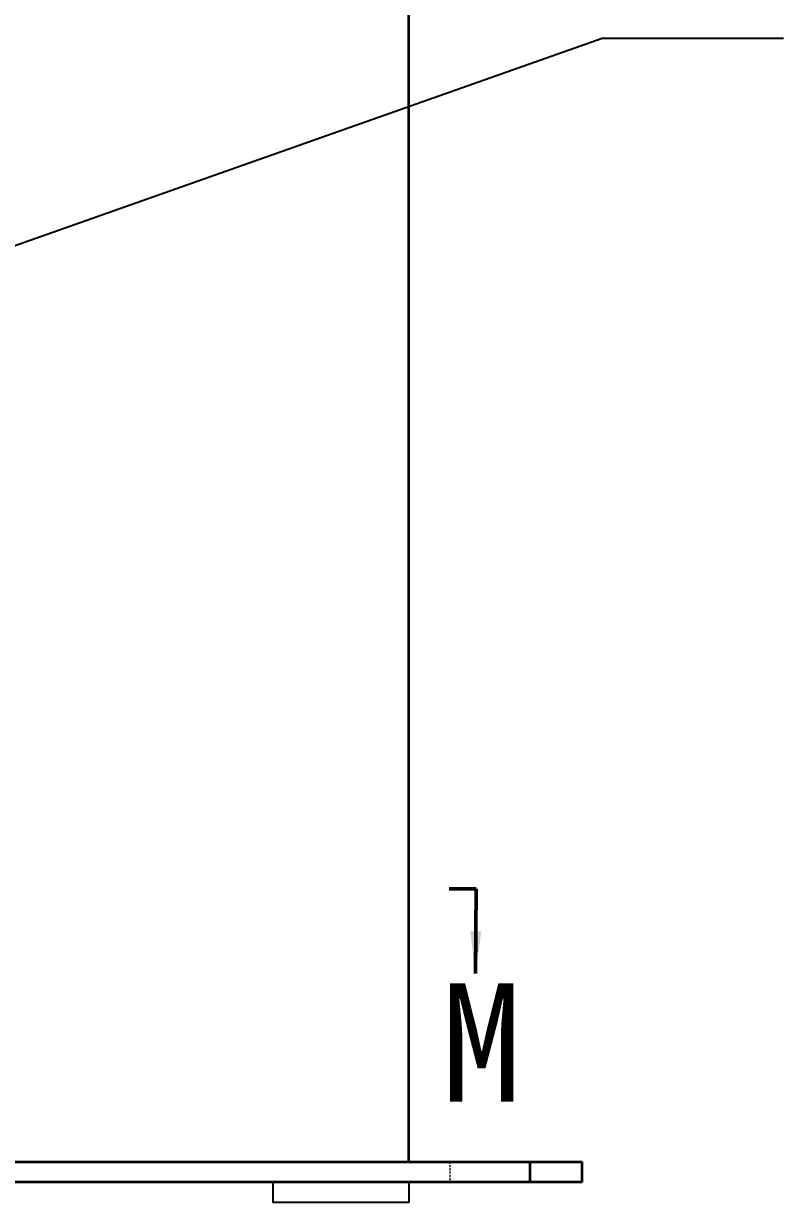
# Model space of a CAD drawing. Header units: millimetres. Extents: x 7760 to 23106, y -3343 to 6769.
# Drawn here: x 10395 to 10843, y 3882 to 4578 of the extents above; entities that cross this region are included whole.
import ezdxf

# ---------------------------------------------------------------- set-up
doc = ezdxf.new("R2010")
doc.units = ezdxf.units.MM
doc.linetypes.add('HIDDEN', pattern=[1.905, 1.27, -0.635])
doc.layers.add('AM_0', color=7, linetype='Continuous', lineweight=50)
doc.layers.add('图框', color=7, linetype='Continuous', lineweight=15)
doc.styles.add('SLDTEXTSTYLE0', font='')
doc.styles.get('SLDTEXTSTYLE0').set_extended_font_data('宋体')

# ---------------------------------------------------------------- blocks, each defined once
blk = doc.blocks.new('zw$7F34')
at = {"color": 7, "linetype": 'Continuous', "lineweight": 35}
for p, q in [((93.22, 24), (961.45, 24)), ((961.45, 24), (995.69, 24)), ((995.69, 24), (1018.64, 24)), ((1018.64, 24), (1021.15, 24)), ((1021.15, 24), (1044.15, 24)), ((1024.15, 12), (1024.15, 24)), ((1044.15, 24), (1054.68, 24)), ((1054.68, 12), (1054.68, 24)), ((961.45, 12), (93.22, 12)), ((995.69, 12), (961.45, 12)), ((1018.64, 12), (995.69, 12)), ((1021.15, 12), (1018.64, 12)), ((1044.15, 12), (1021.15, 12)), ((1054.68, 12), (1044.15, 12))]:
    blk.add_line(p, q, dxfattribs=at)
at = {"color": 7, "linetype": 'HIDDEN', "lineweight": 18}
blk.add_line((976.6, 24), (976.6, 12), dxfattribs=at)
blk.add_lwpolyline([(952.34, 0), (872.34, 0), (872.34, 12), (952.34, 12)], close=True)

msp = doc.modelspace()

# ---------------------------------------------------------------- linework, layer by layer
at = {"color": 7, "linetype": 'Continuous', "lineweight": 35}
for p, q in [((10622.1723, 3905.5677), (10622.1723, 4695.0677)), ((9763.0558, 3905.5677), (10631.2888, 3905.5677))]:
    msp.add_line(p, q, dxfattribs=at)
for p, q in [((10204.2735, 4381.1628), (10736.4609, 4569.2001)), ((10736.4609, 4569.2001), (10843.4493, 4569.2001))]:
    msp.add_line(p, q)
at = {"layer": 'AM_0', "color": 4}
for q in [(10646.0571, 4066.7208), (10661.6222, 4016.7219)]:
    msp.add_line((10661.9526, 4066.7208), q, dxfattribs=at)
at = {"layer": 'AM_0', "color": 4, "extrusion": (0, 0, -1)}
msp.add_trace([(-10665.0786, 4041.6996), (-10658.4962, 4041.7431), (-10661.6222, 4016.7219)], dxfattribs=at)

# ---------------------------------------------------------------- block references
msp.add_blockref('zw$7F34', (9669.834, 3881.5677))

# ---------------------------------------------------------------- texts
at = {"layer": '图框', "insert": (10665.2975, 4010.992), "char_height": 70, "attachment_point": 2, "style": 'SLDTEXTSTYLE0'}
msp.add_mtext('M', dxfattribs=at)

doc.saveas('drawing.dxf')
